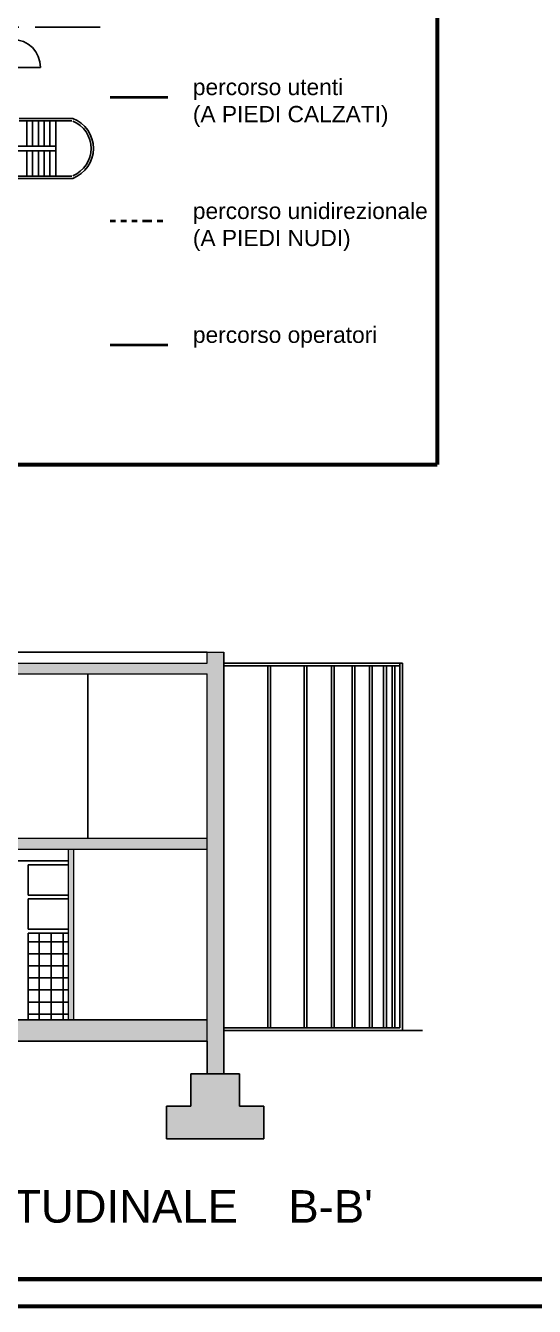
# Model space of a CAD drawing. Header units: millimetres. Extents: x 1769 to 2783, y -1222 to -971.
# Drawn here: x 2728.09 to 2737.47, y -1017.59 to -993.95 of the extents above; entities that cross this region are included whole.
import ezdxf

# ---------------------------------------------------------------- set-up
doc = ezdxf.new("R2010")
doc.units = ezdxf.units.MM
for name, pattern in [('234A', [2, 1.5, -0.5]), ('5A', [0.3, 0.075, -0.075, 0.075, -0.075]), ('ACAD_ISO10W100', [18, 12, -3, 0, -3]), ('HIDDEN', [0.375, 0.25, -0.125])]:
    doc.linetypes.add(name, pattern=pattern)
for name, color, linetype in [('FINESTRE', 1, 'Continuous'), ('IMPIANTO SPORTIVO SC', 7, '234A'), ('LINEE SEZ', 7, 'ACAD_ISO10W100'), ('muri', 7, 'Continuous'), ('percorso 1', 7, '5A'), ('quote', 6, 'Continuous'), ('RETINI', 8, 'Continuous'), ('scritte', 240, 'Continuous')]:
    doc.layers.add(name, color=color, linetype=linetype)
doc.styles.add('ARIAL', font='arial.ttf')

msp = doc.modelspace()

# ---------------------------------------------------------------- hatches: boundary and pattern name
at = {"layer": 'RETINI', "ltscale": 0.2}
for points in [[(2698.118, -1005.916), (2731.437, -1005.916), (2731.437, -1012.691), (2731.437, -1013.294), (2731.745, -1013.294), (2731.745, -1005.516), (2731.437, -1005.516), (2731.437, -1005.716), (2698.118, -1005.716), (2698.118, -1005.516), (2697.818, -1005.516), (2697.818, -1013.294), (2698.126, -1013.294), (2698.126, -1012.691)], [(2732.483, -1013.894), (2732.033, -1013.894), (2732.033, -1013.294), (2731.133, -1013.294), (2731.133, -1013.894), (2730.683, -1013.894), (2730.683, -1014.494), (2732.483, -1014.494)]]:
    msp.add_hatch(color=251, dxfattribs=at).paths.add_polyline_path(points)
for points in [[(2731.437, -1008.946), (2726.101, -1008.946), (2726.101, -1009.146), (2731.437, -1009.146)], [(2728.977, -1009.146), (2728.877, -1009.146), (2728.877, -1012.296), (2728.977, -1012.296)], [(2731.437, -1012.296), (2726.101, -1012.296), (2726.101, -1012.691), (2731.437, -1012.691)]]:
    msp.add_hatch(color=251, dxfattribs=at).paths.add_polyline_path(points, flags=17)
h = msp.add_hatch(dxfattribs=at)
h.set_pattern_fill('NET', color=254, scale=0.07, style=0)
h.set_pattern_definition([(0, (2610.09822, -1053.0856), (0, 0.22225), []), (90, (2610.09822, -1053.0856), (-0.22225, 1e-17), [])])
h.paths.add_polyline_path([(2728.877, -1010.696), (2728.137, -1010.696), (2728.137, -1012.296), (2728.877, -1012.296)], flags=17)

# ---------------------------------------------------------------- linework, layer by layer
at = {"lineweight": 60, "ltscale": 0.2}
for p in [(2735.678, -972.353), (2693.678, -1002.053)]:
    msp.add_line(p, (2735.678, -1002.053), dxfattribs=at)
at = {"color": 1}
for p, q in [((2728.107, -995.716), (2728.107, -996.18)), ((2728.214, -995.716), (2728.214, -996.18)), ((2728.322, -995.716), (2728.322, -996.18)), ((2728.429, -995.716), (2728.429, -996.18)), ((2728.536, -995.716), (2728.536, -996.18)), ((2728.643, -995.716), (2728.643, -996.18)), ((2727.584, -996.18), (2728.643, -996.18)), ((2727.584, -996.265), (2728.643, -996.265)), ((2728.107, -996.265), (2728.107, -996.729)), ((2728.214, -996.265), (2728.214, -996.729)), ((2728.322, -996.265), (2728.322, -996.729)), ((2728.429, -996.265), (2728.429, -996.729)), ((2728.536, -996.265), (2728.536, -996.729)), ((2728.643, -996.18), (2728.643, -996.265)), ((2728.643, -996.265), (2728.643, -996.729))]:
    msp.add_line(p, q, dxfattribs=at)
at = {"layer": 'FINESTRE', "color": 6}
msp.add_line((2727.847, -994.723), (2728.361, -994.723), dxfattribs=at)
at = {"layer": 'FINESTRE', "color": 1, "linetype": 'ByBlock'}
for p, q in [((2731.437, -1005.516), (2698.118, -1005.516)), ((2731.745, -1005.716), (2735.04, -1005.716)), ((2731.745, -1005.766), (2734.99, -1005.766)), ((2732.555, -1005.766), (2732.555, -1012.446)), ((2732.605, -1005.766), (2732.605, -1012.446)), ((2733.223, -1005.766), (2733.223, -1012.446)), ((2733.273, -1005.766), (2733.273, -1012.446)), ((2733.726, -1005.766), (2733.726, -1012.446)), ((2733.776, -1005.766), (2733.776, -1012.446)), ((2734.109, -1005.766), (2734.109, -1012.446)), ((2734.159, -1005.766), (2734.159, -1012.446)), ((2734.43, -1005.766), (2734.43, -1012.446)), ((2734.48, -1005.766), (2734.48, -1012.446)), ((2734.691, -1005.766), (2734.691, -1012.446)), ((2734.741, -1005.766), (2734.741, -1012.446)), ((2734.849, -1005.766), (2734.849, -1012.446)), ((2734.899, -1005.766), (2734.899, -1012.446)), ((2734.99, -1005.716), (2734.99, -1012.446)), ((2735.04, -1005.716), (2735.04, -1012.496)), ((2728.877, -1009.366), (2727.137, -1009.366)), ((2728.137, -1009.996), (2728.137, -1009.436)), ((2728.137, -1009.436), (2728.877, -1009.436)), ((2728.877, -1009.996), (2728.137, -1009.996)), ((2728.137, -1009.996), (2728.877, -1009.996)), ((2728.137, -1009.996), (2728.877, -1009.996)), ((2728.137, -1010.626), (2728.137, -1010.066)), ((2728.877, -1010.066), (2728.137, -1010.066)), ((2728.877, -1010.626), (2728.137, -1010.626)), ((2728.137, -1012.296), (2728.137, -1010.696)), ((2728.877, -1010.696), (2728.137, -1010.696))]:
    msp.add_line(p, q, dxfattribs=at)
at = {"layer": 'FINESTRE', "color": 6}
msp.add_arc((2727.847, -994.723), 0.515, 0, 90, dxfattribs=at)
at = {"layer": 'IMPIANTO SPORTIVO SC', "color": 6, "linetype": 'ByBlock'}
msp.add_line((2729.237, -1008.946), (2729.237, -1005.916), dxfattribs=at)
at = {"layer": 'IMPIANTO SPORTIVO SC', "color": 1, "linetype": 'ByBlock'}
for p, q in [((2734.99, -1012.446), (2731.745, -1012.446)), ((2735.04, -1012.496), (2731.745, -1012.496))]:
    msp.add_line(p, q, dxfattribs=at)
at = {"layer": 'LINEE SEZ', "ltscale": 0.1}
msp.add_line((2729.461, -993.979), (2712.325, -993.979), dxfattribs=at)
at = {"layer": 'LINEE SEZ', "color": 3, "linetype": 'ByBlock', "lineweight": 0, "ltscale": 0.2}
for p, q in [((2731.437, -1005.716), (2731.437, -1005.516)), ((2731.437, -1005.516), (2731.745, -1005.516)), ((2698.118, -1005.716), (2731.437, -1005.716)), ((2698.118, -1005.916), (2731.437, -1005.916)), ((2731.437, -1012.691), (2731.437, -1005.916)), ((2726.101, -1008.946), (2731.437, -1008.946)), ((2726.101, -1009.146), (2731.437, -1009.146)), ((2728.877, -1012.296), (2728.877, -1009.146)), ((2728.977, -1012.296), (2728.977, -1009.146))]:
    msp.add_line(p, q, dxfattribs=at)
at = {"layer": 'LINEE SEZ', "color": 3, "linetype": 'ByBlock'}
for p, q in [((2731.745, -1013.294), (2731.745, -1005.516)), ((2731.437, -1012.296), (2726.101, -1012.296)), ((2731.745, -1012.496), (2735.405, -1012.496)), ((2731.437, -1012.691), (2726.101, -1012.691)), ((2731.437, -1013.294), (2731.437, -1012.691)), ((2732.033, -1013.294), (2731.133, -1013.294)), ((2731.133, -1013.294), (2731.133, -1013.894)), ((2732.033, -1013.894), (2732.033, -1013.294)), ((2731.133, -1013.894), (2730.683, -1013.894)), ((2730.683, -1013.894), (2730.683, -1014.494)), ((2732.483, -1013.894), (2732.033, -1013.894)), ((2732.483, -1014.494), (2732.483, -1013.894)), ((2730.683, -1014.494), (2732.483, -1014.494))]:
    msp.add_line(p, q, dxfattribs=at)
at = {"layer": 'muri', "color": 3}
for p, q in [((2727.968, -995.666), (2728.941, -995.666)), ((2727.968, -995.666), (2728.957, -995.666)), ((2727.968, -995.709), (2728.941, -995.709)), ((2727.066, -996.729), (2728.941, -996.729)), ((2727.936, -996.772), (2728.957, -996.772))]:
    msp.add_line(p, q, dxfattribs=at)
for radius, start, end in [(0.592, 0, 68.9491), (0.549, 0, 67.2133), (0.549, 292.7867, 0), (0.592, 291.0509, 0)]:
    msp.add_arc((2728.745, -996.219), radius, start, end, dxfattribs=at)
at = {"layer": 'percorso 1', "color": 11, "linetype": 'Continuous', "lineweight": 40, "ltscale": 0.2}
msp.add_lwpolyline([(2729.646, -995.27), (2730.316, -995.27), (2730.708, -995.27)], dxfattribs=at)
at = {"layer": 'percorso 1', "color": 22, "linetype": 'HIDDEN', "lineweight": 40, "ltscale": 0.2}
msp.add_lwpolyline([(2729.646, -997.556), (2730.316, -997.556), (2730.708, -997.556)], dxfattribs=at)
at = {"layer": 'percorso 1', "color": 51, "linetype": 'Continuous', "lineweight": 40, "ltscale": 0.2}
msp.add_lwpolyline([(2729.648, -999.842), (2730.317, -999.842), (2730.709, -999.842)], dxfattribs=at)
at = {"layer": 'quote', "lineweight": 60, "ltscale": 0.2}
msp.add_line((2607.114, -1017.085), (2782.413, -1017.085), dxfattribs=at)
for points in [[(2606.614, -970.741), (2782.913, -970.741), (2782.913, -1017.585), (2606.614, -1017.585)], [(2607.114, -971.241), (2782.413, -971.241), (2782.413, -1017.085), (2607.114, -1017.085)]]:
    msp.add_lwpolyline(points, close=True, dxfattribs=at)

# ---------------------------------------------------------------- texts
at = {"layer": 'scritte', "color": 7, "attachment_point": 1, "style": 'ARIAL'}
for s, insert, char_height, width in [('{\\fArial|b0|i0|c238|p34;percorso utenti\\P(A PIEDI CALZATI)}', (2731.172, -994.935), 0.3, 6.11121), ('{\\fArial|b0|i0|c238|p34;percorso unidirezionale\\P(A PIEDI NUDI)}', (2731.172, -997.221), 0.3, 6.11121), ('{\\fArial|b0|i0|c238|p34;percorso operatori}', (2731.173, -999.507), 0.3, 6.11121), ("{\\fArial|b0|i0|c238|p34;SEZIONE LONGITUDINALE    B-B' }", (2721.338, -1015.441), 0.6, 37.79981)]:
    msp.add_mtext(s, dxfattribs=dict(at, insert=insert, char_height=char_height, width=width))

doc.saveas('drawing.dxf')
